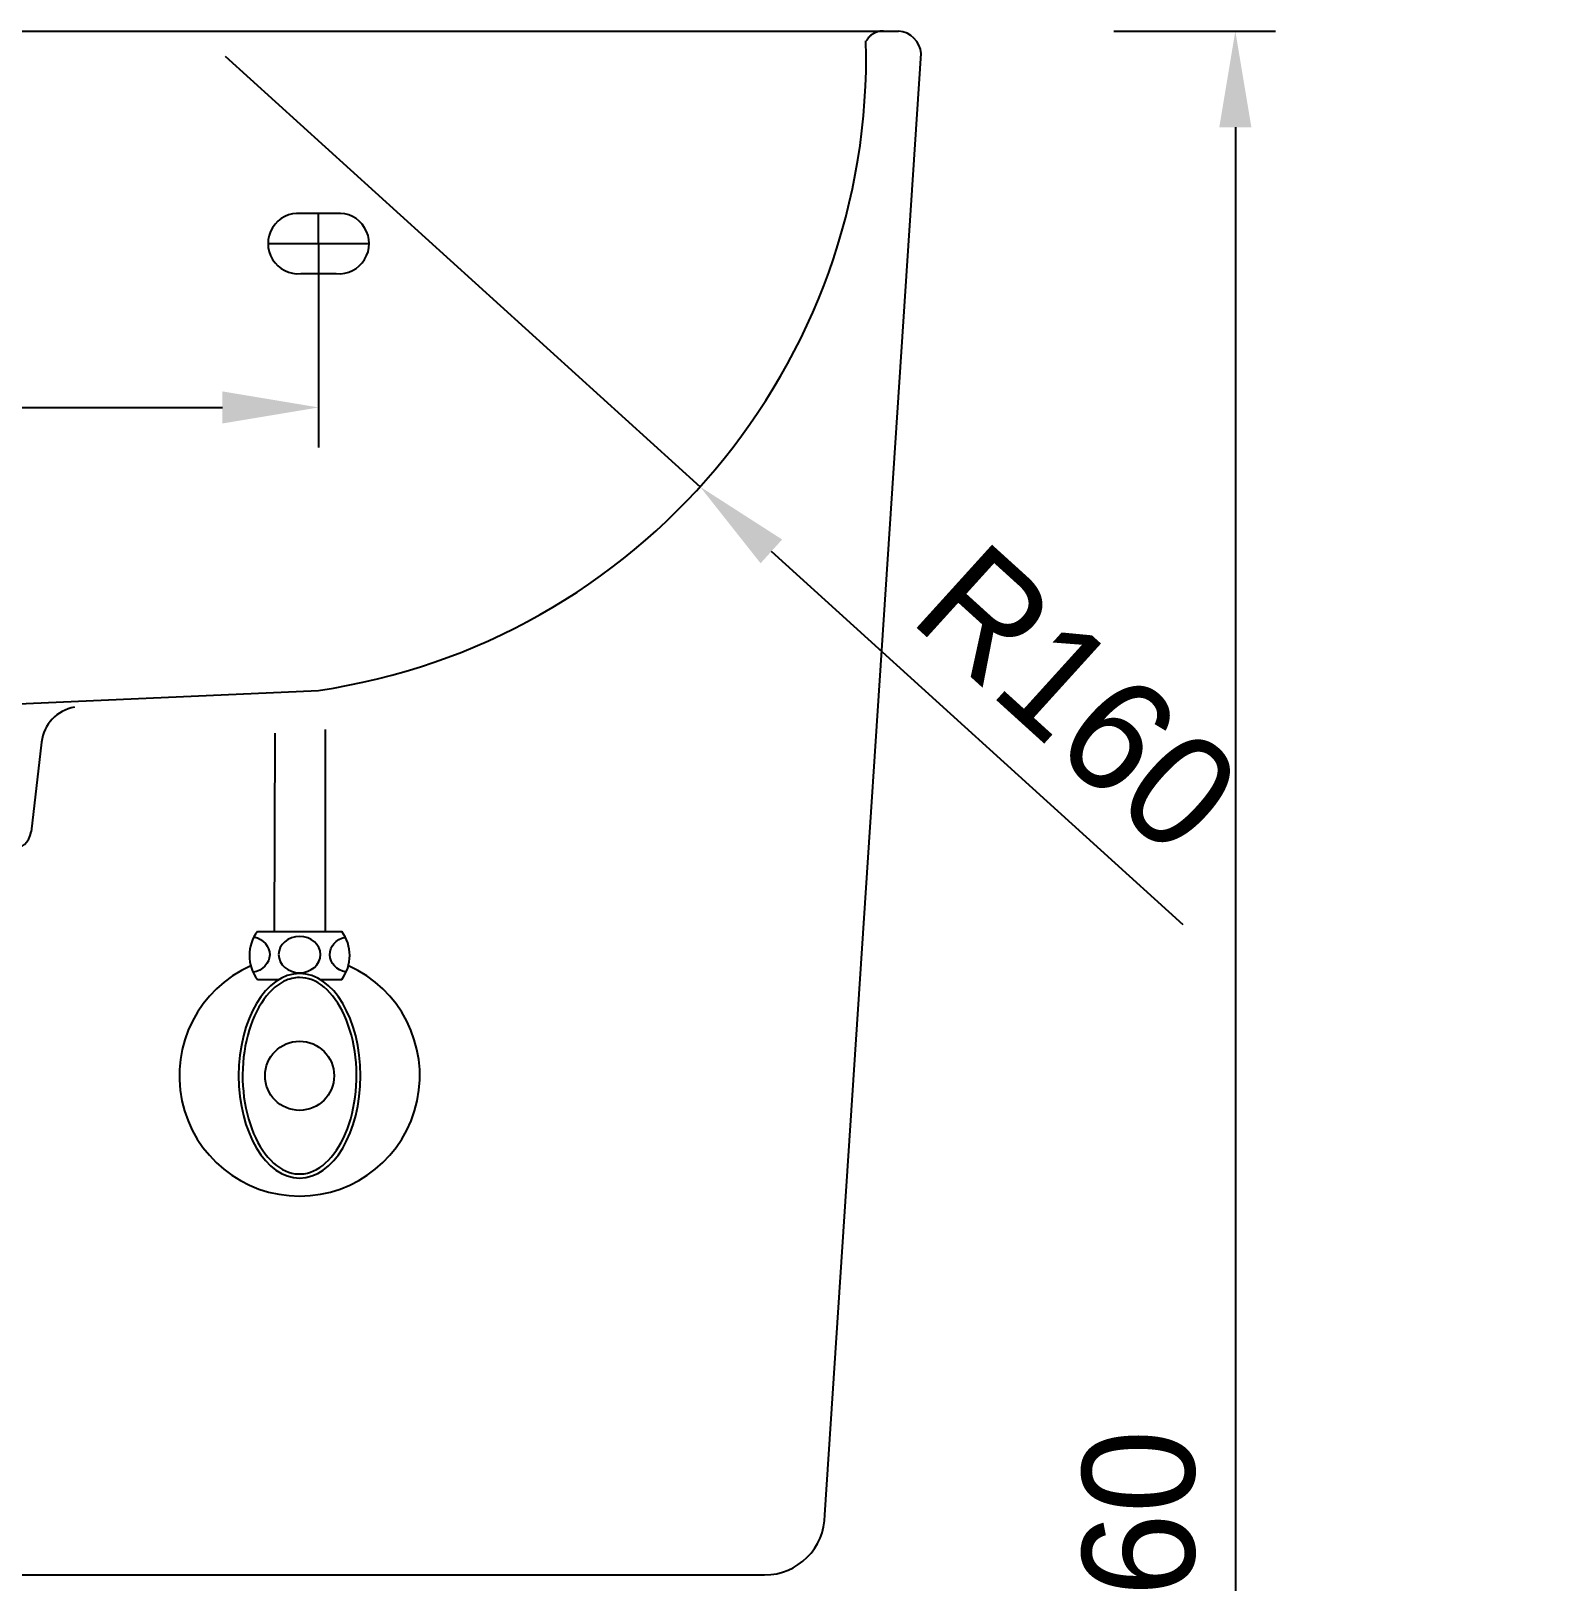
# Model space of a CAD drawing. Header units: millimetres. Extents: x 9101 to 11526, y -274 to 3156.
# Drawn here: x 9967.9 to 10349.3, y 930.3 to 1317 of the extents above; entities that cross this region are included whole.
import ezdxf
from ezdxf.lldxf.tags import DXFTag

# ---------------------------------------------------------------- set-up
doc = ezdxf.new("R2010")
doc.units = ezdxf.units.MM
doc.header["$LTSCALE"] = 0.2
for name, color, linetype in [('2', 2, 'HIDDEN'), ('6', 6, 'Continuous'), ('DEFAULT', 7, 'Continuous')]:
    doc.layers.add(name, color=color, linetype=linetype)
doc.styles.add('h', font='', dxfattribs={"height": 28})
doc.styles.get('h').set_extended_font_data('Haansoft Batang')
tags = doc.linetypes.add('HIDDEN', pattern=[9.525, 6.35, -3.175]).pattern_tags.tags
tags[6:7] = [DXFTag(74, 4), DXFTag(75, 0), DXFTag(340, '0'), DXFTag(46, 1.0), DXFTag(50, 0.0), DXFTag(44, 0.0), DXFTag(45, 0.0)]
tags[4:5] = [DXFTag(74, 4), DXFTag(75, 0), DXFTag(340, '0'), DXFTag(46, 1.0), DXFTag(50, 0.0), DXFTag(44, 0.0), DXFTag(45, 0.0)]
doc.dimstyles.new('AM_ISO$0', dxfattribs={"dimtxt": 28, "dimasz": 24, "dimexe": 10, "dimexo": 0, "dimgap": 10, "dimtad": 1, "dimdec": 0, "dimdsep": 46, "dimtxsty": 'h', "dimcen": -5, "dimclrd": 256, "dimclre": 256, "dimclrt": 256, "dimadec": 0, "dimazin": 2, "dimtp": 0.1, "dimtm": 0.1, "dimtfac": 0.71, "dimtdec": 0, "dimtmove": 0, "dimatfit": 3, "dimfxl": 0, "dimlwd": -1, "dimlwe": -1, "dimarcsym": 0})
doc.dimstyles.new('AM_ISO$4', dxfattribs={"dimtxt": 28, "dimasz": 24, "dimexe": 10, "dimexo": 0, "dimgap": 10, "dimtad": 1, "dimdec": 0, "dimdsep": 46, "dimtxsty": 'h', "dimcen": -5, "dimclrd": 256, "dimclre": 256, "dimclrt": 256, "dimadec": 0, "dimazin": 2, "dimtp": 0.1, "dimtm": 0.1, "dimtfac": 0.71, "dimtdec": 0, "dimtmove": 0, "dimatfit": 3, "dimfxl": 0, "dimlwd": -1, "dimlwe": -1, "dimarcsym": 0})

# ---------------------------------------------------------------- blocks, each defined once
blk = doc.blocks.new('*D20')
at = {"linetype": 'ByBlock'}
for p, q in [((10237.97, 1317.03), (10278.32, 1317.03)), ((10268.32, 1293.03), (10268.32, 581.03)), ((10349.29, 557.03), (10258.32, 557.03))]:
    blk.add_line(p, q, dxfattribs=at)
for points in [[(10264.32, 1293.03), (10272.32, 1293.03), (10268.32, 1317.03)], [(10264.32, 581.03), (10272.32, 581.03), (10268.32, 557.03)]]:
    blk.add_solid(points)
at = {"layer": 'Defpoints', "color": 0}
for p in [(10237.97, 1317.03), (10268.32, 557.03), (10349.29, 557.03, 0)]:
    blk.add_point(p, dxfattribs=at)
at = {"insert": (10244.32, 937.03), "char_height": 28, "attachment_point": 5, "rotation": 90, "style": 'h'}
blk.add_mtext('760', dxfattribs=at)
blk = doc.blocks.new('*D23')
at = {"linetype": 'ByBlock'}
for p, q in [((9825.17, 1264.03), (9825.17, 1213.16)), ((10039.66, 1264.03), (10039.66, 1213.16)), ((9849.17, 1223.16), (10015.66, 1223.16))]:
    blk.add_line(p, q, dxfattribs=at)
for points in [[(9849.17, 1227.16), (9849.17, 1219.16), (9825.17, 1223.16)], [(10015.66, 1227.16), (10015.66, 1219.16), (10039.66, 1223.16)]]:
    blk.add_solid(points)
at = {"layer": 'Defpoints', "color": 0}
for p in [(9825.17, 1264.03), (10039.66, 1264.03), (10039.66, 1223.16)]:
    blk.add_point(p, dxfattribs=at)
at = {"insert": (9932.42, 1247.16), "char_height": 28, "attachment_point": 5, "style": 'h'}
blk.add_mtext('214', dxfattribs=at)
blk = doc.blocks.new('*D25')
at = {"linetype": 'ByBlock'}
for p, q in [((10016.37, 1310.77), (10134.81, 1203.39)), ((10255.32, 1094.13), (10152.59, 1187.27))]:
    blk.add_line(p, q, dxfattribs=at)
blk.add_solid([(10155.28, 1190.23), (10149.9, 1184.3), (10134.81, 1203.39)])
at = {"layer": 'Defpoints', "color": 0}
for p in [(10016.37, 1310.77, 4.84), (10134.81, 1203.39, 4.84)]:
    blk.add_point(p, dxfattribs=at)
at = {"insert": (10228.97, 1150.42), "char_height": 28, "attachment_point": 5, "rotation": 317.8042, "style": 'h'}
blk.add_mtext('R160', dxfattribs=at)

msp = doc.modelspace()

# ---------------------------------------------------------------- linework, layer by layer
for p, q in [((9646.85, 1317.03, 0), (10184.32, 1317.03, 0)), ((10165.91, 947.03), (10189.96, 1311.43, 1.6)), ((10039.66, 1264.03), (10039.66, 1271.53, 0.6)), ((10027.06, 1264.03), (10052.26, 1264.03)), ((9713.92, 932.03), (10150.91, 932.03))]:
    msp.add_line(p, q)
at = {"extrusion": (-3.6438e-17, -0.002181, 0.999998)}
msp.add_arc((10183.8, 1310.86, -1.26), 6.19, 5.2631, 85.1472, dxfattribs=at)
msp.add_arc((10150.91, 947.03), 15, 270, 0)
at = {"layer": '2', "color": 0, "linetype": 'HIDDEN'}
for p, q in [((10044.07, 1271.53, 0.6), (10035.25, 1271.53, 0.6)), ((10035.25, 1256.53, 0.6), (10044.07, 1256.53, 0.6))]:
    msp.add_line(p, q, dxfattribs=at)
at = {"layer": '2', "color": 0}
for p, q in [((9934.81, 1147.95), (10039.64, 1152.6, 0)), ((9970.55, 1139.73), (9967.93, 1117.35))]:
    msp.add_line(p, q, dxfattribs=at)
for centre, radius, start, end in [((10016.37, 1310.77, 4.84), 159.87, 278.3718, 1.3504), ((9980.48, 1138.56), 10, 99.9841, 173.3245), ((9962.97, 1117.93), 5, 270, 353.3245)]:
    msp.add_arc(centre, radius, start, end, dxfattribs=at)
at = {"layer": '2', "color": 0, "linetype": 'HIDDEN'}
for centre, start, end in [((10034.58, 1264.03), 84.9565, 275.0435), ((10044.74, 1264.03), 264.9565, 95.0435)]:
    msp.add_arc(centre, 7.53, start, end, dxfattribs=at)
at = {"layer": '6', "color": 0}
for p, q in [((10028.72, 1141.94, 0), (10028.57, 1092.5, 0)), ((10041.27, 1142.86, 4.84), (10041.27, 1092.5, 0)), ((10024.42, 1092.5, 0), (10028.57, 1092.5, 0)), ((10028.57, 1092.5, 0), (10045.42, 1092.5, 0)), ((10024.42, 1080.5, 0), (10029.78, 1080.5, 0)), ((10040.06, 1080.5, 0), (10045.42, 1080.5, 0))]:
    msp.add_line(p, q, dxfattribs=at)
msp.add_circle((10034.92, 1056.5, 0), 8.62, dxfattribs=at)
for centre, radius, start, end in [((10032.42, 1086.5, 0), 10, 143.1301, 216.8699), ((10037.42, 1086.5, 0), 10, 323.1301, 36.8699), ((10034.92, 1056.5, 0), 30, 113.9173, 66.0827)]:
    msp.add_arc(centre, radius, start, end, dxfattribs=at)
at = {"layer": '6', "color": 0, "extrusion": (0, 0, -1)}
for centre, major_axis, start_param, end_param in [((10022.23, 1086.73, 0), (-5.23, 0), 1.824119, 4.49897), ((10047.69, 1086.73, 0), (5.23, 0), 1.800504, 4.443058)]:
    msp.add_ellipse(centre, major_axis=major_axis, ratio=0.866391, start_param=start_param, end_param=end_param, dxfattribs=at)
for centre, major_axis, ratio in [((10034.92, 1086.73, 0), (-5.23, 0), 0.866391), ((10034.92, 1056.5, 0), (0, 25.5), 0.596529)]:
    msp.add_ellipse(centre, major_axis=major_axis, ratio=ratio, dxfattribs=at)
at = {"layer": '6', "color": 0}
msp.add_open_spline([(10034.92, 1081, 0), (10037, 1081, 0), (10039.1, 1080.2, 0), (10042.99, 1076.95, 0), (10044.76, 1074.51, 0), (10047.49, 1068.48, 0), (10048.44, 1064.9, 0), (10049.29, 1057.39, 0), (10049.19, 1053.46, 0), (10047.96, 1046.1, 0), (10046.83, 1042.68, 0), (10043.82, 1037.09, 0), (10041.94, 1034.93, 0), (10037.93, 1032.29, 0), (10035.83, 1031.79, 0), (10031.67, 1032.39, 0), (10029.59, 1033.51, 0), (10025.84, 1037.34, 0), (10024.19, 1040.05, 0), (10021.78, 1046.47, 0), (10021.01, 1050.18, 0), (10020.55, 1057.79, 0), (10020.85, 1061.69, 0), (10022.46, 1068.84, 0), (10023.75, 1072.07, 0), (10027.03, 1077.18, 0), (10028.99, 1079.04, 0), (10032.31, 1080.69, 0), (10033.61, 1081, 0), (10034.92, 1081, 0)], degree=3, knots=[0, 0, 0, 0, 0.46111, 0.46111, 0.922219, 0.922219, 1.383329, 1.383329, 1.844439, 1.844439, 2.305549, 2.305549, 2.766658, 2.766658, 3.227768, 3.227768, 3.688878, 3.688878, 4.149988, 4.149988, 4.611097, 4.611097, 5.072207, 5.072207, 5.533317, 5.533317, 5.994427, 5.994427, 6.283185, 6.283185, 6.283185, 6.283185], dxfattribs=at)
at = {"layer": 'DEFAULT', "color": 0}
msp.add_rational_spline([(10180.52, 1317.03, 1.61), (10177.64, 1317.03, 1.61), (10176.2, 1314.54, 1.61)], [1, 0.866746735135, 1], degree=2, dxfattribs=at)

# ---------------------------------------------------------------- dimensions: what is measured, and where the dimension line sits
dim = msp.add_linear_dim(base=(10268.32, 557.03), p1=(10237.97, 1317.03), p2=(10349.29, 557.03, 0), angle=90, dimstyle='AM_ISO$0')
dim.commit()
dim.dimension.update_dxf_attribs({"geometry": '*D20', "text_midpoint": (10244.32, 937.03)})
dim = msp.add_radius_dim(center=(10016.37, 1310.77, 4.84), mpoint=(10134.81, 1203.39, 4.84), dimstyle='AM_ISO$4')
dim.commit()
dim.dimension.update_dxf_attribs({"geometry": '*D25', "text_midpoint": (10228.97, 1150.42)})
dim = msp.add_linear_dim(base=(10039.66, 1223.16), p1=(9825.17, 1264.03), p2=(10039.66, 1264.03), dimstyle='AM_ISO$0')
dim.commit()
dim.dimension.update_dxf_attribs({"geometry": '*D23', "text_midpoint": (9932.42, 1247.16)})

doc.saveas('drawing.dxf')
